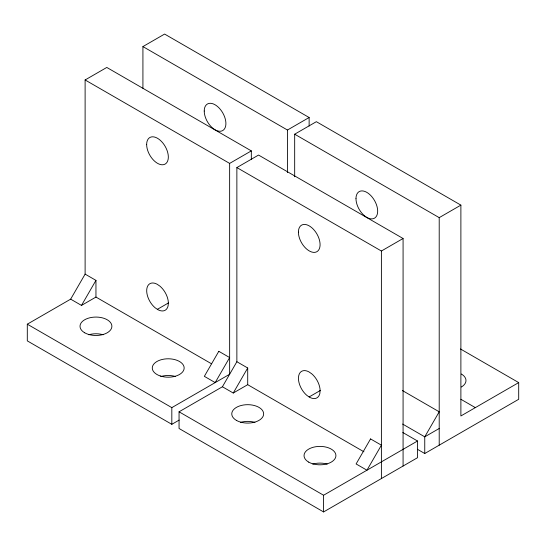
<?xml version="1.0" encoding="UTF-8"?>
<svg xmlns="http://www.w3.org/2000/svg" width="546" height="546" viewBox="0 0 546 546"><rect width="100%" height="100%" fill="white"/><g stroke="black" fill="none" stroke-linecap="round" stroke-linejoin="round"><path stroke-width="0.82" d="M179.149 420.092L171.826 424.317L27.3 340.875L27.3 324.188L70.659 299.153L85.115 274.119L85.115 79.962L106.791 67.445L251.324 150.887L251.324 159.405M70.659 299.153L81.497 305.412L95.953 280.378L85.115 274.119M402.784 432.493L417.526 441.004L417.526 457.698L323.587 511.936L179.054 428.487L179.054 411.8L222.413 386.766L236.868 361.732L236.868 167.574L258.545 155.057L403.078 238.5L403.078 466.038M222.413 386.766L233.251 393.024L247.707 367.99L236.868 361.732M142.922 88.309L142.922 46.581L164.605 34.064L309.132 117.513L309.132 126.024M85.115 79.962L229.641 163.404L251.324 150.887M142.922 46.581L287.455 130.03L309.132 117.513M294.676 176.774L294.676 134.2L316.359 121.683L460.885 205.125L460.885 415.97L518.7 382.596L518.7 399.283L424.754 453.521L417.383 449.262M81.497 305.412L95.953 297.065L211.445 363.745M157.378 309.329L168.216 303.071M236.868 167.574L381.395 251.017L403.078 238.5M294.676 134.2L439.209 217.642L460.885 205.125M27.3 324.188L171.826 407.63L229.641 374.249L229.641 163.404M233.251 393.024L247.707 384.684L363.936 451.788M309.132 396.942L319.97 390.683M179.054 411.8L323.587 495.242L417.526 441.004M439.209 428.487L424.754 436.834L402.634 424.065M460.449 348.962L518.7 382.596M460.885 399.283L475.341 407.63M402.341 390.513L439.209 411.8L424.754 436.834L424.754 453.521M439.209 217.642L439.209 445.181M381.395 251.017L381.395 478.555M323.587 495.242L323.587 511.936M287.455 130.03L287.455 172.604M247.707 367.99L247.707 384.684M171.826 407.63L171.826 424.317M95.953 280.378L95.953 297.065M160.974 376.481A15.943 9.207 0 0 1 175.457 376.481M88.711 334.759A15.943 9.207 0 0 1 103.194 334.759M312.728 464.1A15.943 9.207 0 0 1 327.211 464.1M240.465 422.379A15.943 9.207 0 0 1 254.948 422.379M461.322 374.003A15.943 9.207 0 0 1 461.322 387.018M168.359 302.743L168.1 305.849A15.329 8.852 60 0 1 157.944 309.719L155.125 307.787A15.329 8.852 60 0 1 146.738 289.585A15.329 8.852 60 0 1 157.111 284.22L159.93 286.152A15.329 8.852 60 0 1 168.359 302.743M320.12 390.356L319.854 393.461A15.329 8.852 60 0 1 309.705 397.331L306.886 395.406A15.329 8.852 60 0 1 298.491 377.197A15.329 8.852 60 0 1 308.872 371.84L311.684 373.764A15.329 8.852 60 0 1 320.12 390.356M218.803 351.303L204.347 376.337L215.185 382.596L229.641 357.562L218.803 351.303M370.557 438.923L356.101 463.95L366.946 470.208L381.395 445.181L370.557 438.923M204.231 111.022A15.329 8.852 60 0 0 220.488 131.245A15.329 8.852 60 0 0 220.488 109.569A15.329 8.852 60 0 0 204.231 111.022M84.678 332.78A15.943 9.207 0 0 0 111.35 328.651A15.943 9.207 0 0 0 91.824 317.383A15.943 9.207 0 0 0 84.678 332.78M160.244 375.962A15.943 9.207 0 0 0 184.159 367.99A15.943 9.207 0 0 0 160.244 360.019A15.943 9.207 0 0 0 160.244 375.962M146.656 144.533A15.329 8.852 60 0 0 162.913 164.762A15.329 8.852 60 0 0 162.913 143.079A15.329 8.852 60 0 0 146.656 144.533M236.432 420.393A15.943 9.207 0 0 0 263.104 416.27A15.943 9.207 0 0 0 243.584 404.995A15.943 9.207 0 0 0 236.432 420.393M308.702 462.114A15.943 9.207 0 0 0 335.374 457.992A15.943 9.207 0 0 0 315.847 446.717A15.943 9.207 0 0 0 308.702 462.114M298.409 232.152A15.329 8.852 60 0 0 314.667 252.375A15.329 8.852 60 0 0 314.667 230.699A15.329 8.852 60 0 0 298.409 232.152M355.985 198.635A15.329 8.852 60 0 0 372.249 218.864A15.329 8.852 60 0 0 372.249 197.181A15.329 8.852 60 0 0 355.985 198.635"/></g></svg>
